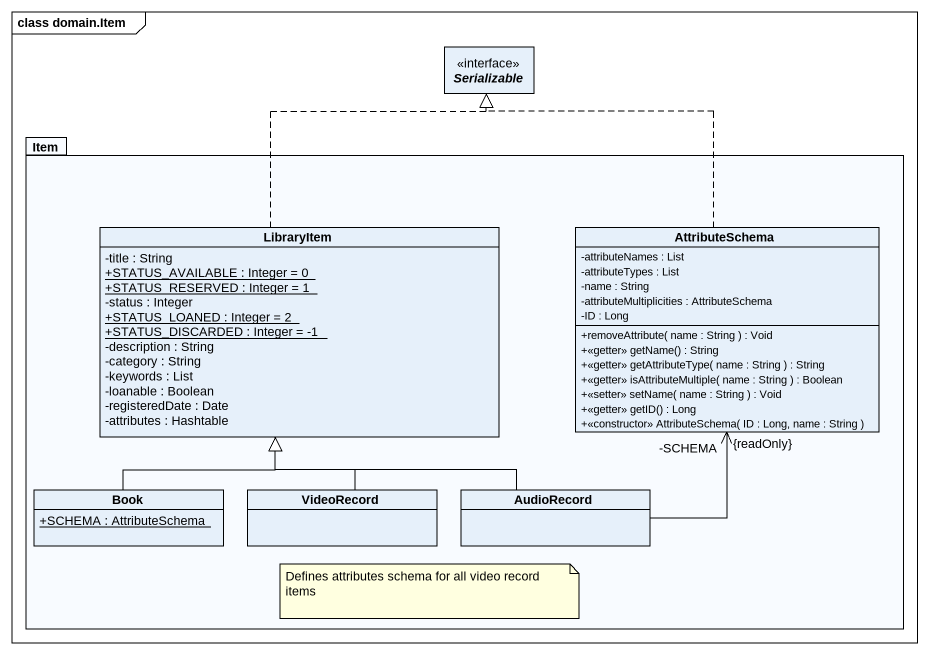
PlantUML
@startuml
mainframe class domain.Item
hide circle
hide empty members
skinparam classAttributeIconSize 0
interface Serializable
package Item {
  class LibraryItem {
    -title : String
    {static} +STATUS_AVAILABLE : Integer = 0
    {static} +STATUS_RESERVED : Integer = 1
    -status : Integer
    {static} +STATUS_LOANED : Integer = 2
    {static} +STATUS_DISCARDED : Integer = -1
    -description : String
    -category : String
    -keywords : List
    -loanable : Boolean
    -registeredDate : Date
    -attributes : Hashtable
  }
  class AttributeSchema {
    -attributeNames : List
    -attributeTypes : List
    -name : String
    -attributeMultiplicities : AttributeSchema
    -ID : Long
    +removeAttribute( name : String ) : Void
    +<<getter>> getName() : String
    +<<getter>> getAttributeType( name : String ) : String
    +<<getter>> isAttributeMultiple( name : String ) : Boolean
    +<<setter>> setName( name : String ) : Void
    +<<getter>> getID() : Long
    +<<constructor>> AttributeSchema( ID : Long, name : String )
  }
  class Book {
    {static} +SCHEMA : AttributeSchema
  }
  class VideoRecord
  class AudioRecord
}
LibraryItem .up.|> Serializable
AttributeSchema .up.|> Serializable
AttributeSchema "-SCHEMA\n{readOnly}" <-- AudioRecord
Book -up-|> LibraryItem
VideoRecord -up-|> LibraryItem
AudioRecord -up-|> LibraryItem
note as N1
  Defines attributes schema for all video record items
end note
@enduml
